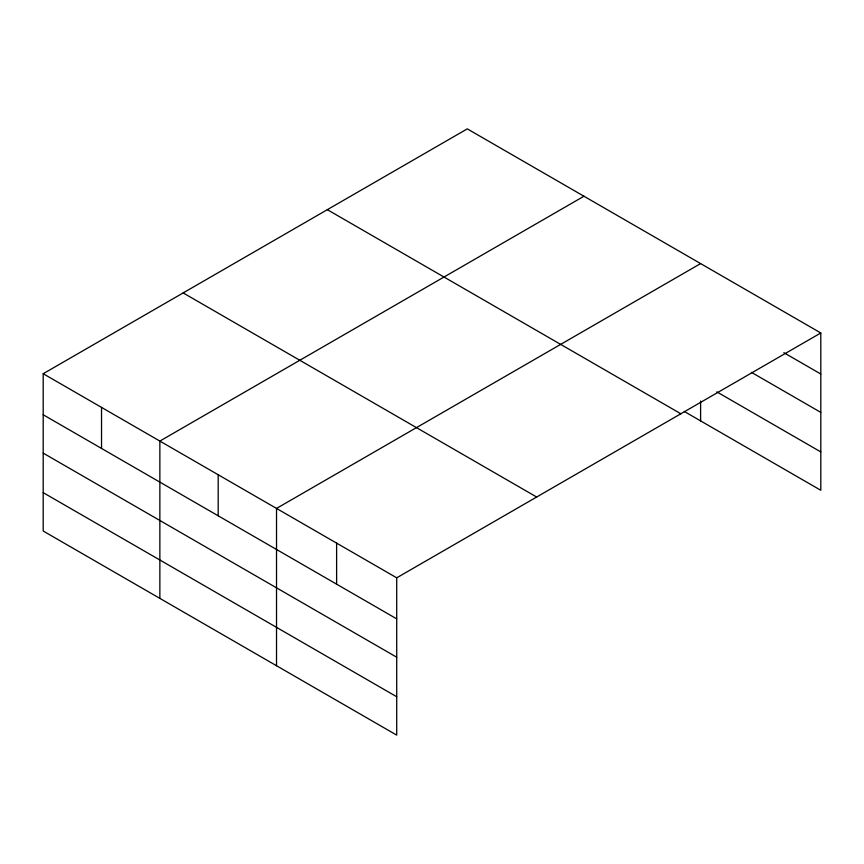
<?xml version="1.0" encoding="UTF-8"?>
<svg xmlns="http://www.w3.org/2000/svg" width="864" height="864" viewBox="0 0 864 864"><rect width="100%" height="100%" fill="white"/><g stroke="black" fill="none" stroke-linecap="round" stroke-linejoin="round"><path stroke-width="1.3" d="M820.8 332.975L467.284 128.876L43.2 373.723L43.2 531.025L396.716 735.124L396.716 577.822L820.8 332.975L820.8 490.277L684.277 411.458M583.945 196.236L159.862 441.072L159.862 598.374M700.607 263.585L276.523 508.432L276.523 665.723M783.821 352.663L820.8 374.015M751.453 372.352L820.8 412.387M716.785 391.856L820.8 451.915M327.337 209.671L680.854 413.78M183.146 292.918L536.663 497.027M43.2 373.723L396.716 577.822M43.2 414.763L396.716 618.862M43.2 453.125L396.716 657.223M43.2 492.653L396.716 696.751M700.607 401.036L700.607 420.887M336.614 543.121L336.614 584.161M218.192 474.746L218.192 515.786M101.531 407.398L101.531 448.438"/></g></svg>
